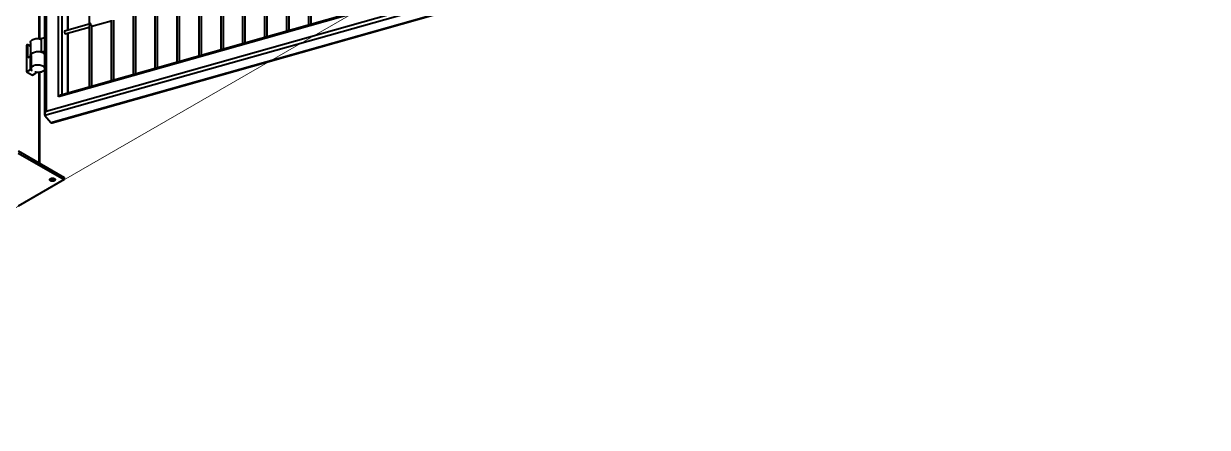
# Model space of a CAD drawing. Header units: millimetres. Extents: x 0 to 420, y 0 to 297.
# Drawn here: x 280.14 to 323.77, y 89.06 to 103.96 of the extents above; entities that cross this region are included whole.
import ezdxf

# ---------------------------------------------------------------- set-up
doc = ezdxf.new("R2010")
doc.units = ezdxf.units.MM

msp = doc.modelspace()

# ---------------------------------------------------------------- linework, layer by layer
at = {"color": 7, "linetype": 'Continuous', "lineweight": 40}
for p, q in [((280.9127, 129.9828), (280.9127, 100.604)), ((280.9686, 129.9613), (280.9686, 100.7291)), ((281.4175, 101.2645), (281.4175, 129.6801)), ((280.738, 103.4006), (280.738, 126.6628)), ((282.5541, 106.2218), (282.5541, 103.9446)), ((290.6342, 106.1584), (290.6342, 103.9143)), ((290.7342, 103.9426), (290.7342, 106.1584)), ((281.7818, 103.7259), (281.7818, 105.9736)), ((289.0182, 105.7007), (289.0182, 103.4566)), ((289.1182, 103.485), (289.1182, 105.7007)), ((289.8262, 105.9296), (289.8262, 103.6855)), ((289.9262, 103.7138), (289.9262, 105.9296)), ((295.7103, 105.3122), (281.4175, 101.2645)), ((295.6566, 105.3366), (281.5048, 101.3289)), ((287.4022, 105.2431), (287.4022, 102.999)), ((287.5022, 103.0273), (287.5022, 105.2431)), ((288.2102, 105.4719), (288.2102, 103.2278)), ((288.3102, 103.2561), (288.3102, 105.4719)), ((296.2931, 104.923), (280.9229, 100.5702)), ((280.9686, 100.7291), (296.1592, 105.031)), ((285.7862, 104.7854), (285.7862, 102.5413)), ((285.8862, 102.5697), (285.8862, 104.7854)), ((286.5942, 105.0143), (286.5942, 102.7702)), ((286.6942, 102.7985), (286.6942, 105.0143)), ((281.1431, 100.3111), (296.5133, 104.6638)), ((281.1896, 100.302), (296.5213, 104.6438)), ((284.1701, 104.3278), (284.1701, 102.0837)), ((284.2701, 102.112), (284.2701, 104.3278)), ((284.9781, 104.5566), (284.9781, 102.3125)), ((285.0781, 102.3408), (285.0781, 104.5566)), ((282.5552, 103.9449), (281.6478, 103.6879)), ((282.5541, 103.8701), (282.5541, 101.626)), ((282.6541, 103.869), (283.3621, 104.0695)), ((282.6541, 101.6544), (282.6541, 103.8701)), ((283.3621, 104.099), (283.3621, 101.8549)), ((283.4621, 101.8832), (283.4621, 104.099)), ((280.9127, 103.4426), (280.7874, 103.4071)), ((281.6751, 103.5917), (282.5541, 103.8407)), ((281.7818, 101.4073), (281.7818, 103.6219)), ((280.2915, 103.1908), (280.249, 103.1663)), ((280.249, 103.1663), (280.249, 102.1864)), ((280.2915, 102.7008), (280.2915, 103.1908)), ((280.2915, 103.1908), (280.388, 103.1351)), ((280.388, 103.2683), (280.388, 102.7784)), ((280.7874, 103.4071), (280.7874, 102.921)), ((280.3905, 102.758), (280.2915, 102.7008)), ((280.3905, 102.2681), (280.3905, 102.758)), ((280.3905, 102.758), (280.4162, 102.7431)), ((280.4162, 102.7947), (280.4162, 102.3048)), ((280.7936, 102.9189), (280.9127, 102.9527)), ((280.249, 102.1864), (280.3905, 102.2681)), ((280.249, 102.1864), (280.4612, 102.064)), ((280.3905, 102.2681), (280.447, 102.2354)), ((280.4612, 102.064), (280.6026, 102.1456)), ((280.546, 102.1783), (280.6026, 102.1456)), ((280.6026, 102.1456), (280.6026, 102.1652)), ((280.738, 98.8013), (280.738, 102.1666)), ((280.9229, 100.5702), (281.1431, 100.3111)), ((279.9308, 99.2672), (281.6279, 98.2875)), ((279.9308, 99.1855), (281.6279, 98.2058)), ((281.6279, 98.2058), (279.9308, 97.2262)), ((281.6279, 98.2875), (281.6279, 98.2058))]:
    msp.add_line(p, q, dxfattribs=at)
at = {"color": 8, "linetype": 'Continuous', "lineweight": 40}
for p, q in [((281.5513, 129.5721), (281.5513, 101.3421)), ((280.7087, 103.4068), (280.7087, 126.6588)), ((281.7715, 103.723), (281.7715, 105.9707)), ((281.7715, 101.4044), (281.7715, 103.619)), ((280.7087, 98.8182), (280.7087, 102.1626))]:
    msp.add_line(p, q, dxfattribs=at)
at = {"color": 7, "linetype": 'Continuous', "lineweight": 20}
msp.add_line((265.7887, 89.0621), (323.7715, 122.5348), dxfattribs=at)
at = {"color": 7, "linetype": 'Continuous', "lineweight": 40, "flags": 128}
for points in [[(280.388, 103.2683), (280.3882, 103.2753), (280.3938, 103.2993), (280.4062, 103.3225), (280.4252, 103.3441), (280.4501, 103.3636), (280.4804, 103.3804), (280.5151, 103.394), (280.5532, 103.4041), (280.5938, 103.4104), (280.6356, 103.4126), (280.6774, 103.4108), (280.7182, 103.405), (280.7566, 103.3953), (280.7874, 103.384)], [(281.6478, 103.6879), (281.6459, 103.687), (281.6411, 103.6794), (281.6394, 103.6657), (281.6411, 103.6481), (281.6459, 103.6293), (281.653, 103.612), (281.6614, 103.599), (281.6699, 103.5922), (281.6751, 103.5917)], [(280.3905, 102.758), (280.3897, 102.7612), (280.3882, 102.7854), (280.3938, 102.8094), (280.4062, 102.8325), (280.4252, 102.8542), (280.4501, 102.8736), (280.4759, 102.8883)], [(280.4162, 102.7947), (280.4162, 102.7951), (280.4199, 102.8193), (280.4305, 102.8427), (280.4477, 102.8648), (280.4711, 102.8849), (280.5, 102.9025), (280.5336, 102.9171), (280.5709, 102.9281), (280.6109, 102.9355), (280.6525, 102.9388), (280.6944, 102.9381), (280.7356, 102.9334), (280.7748, 102.9247), (280.8109, 102.9124), (280.843, 102.8968), (280.8701, 102.8783), (280.8914, 102.8574), (280.9064, 102.8348), (280.913, 102.8177)], [(280.447, 102.2354), (280.43, 102.2576), (280.4196, 102.281), (280.4162, 102.3052), (280.4199, 102.3293), (280.4305, 102.3528), (280.4477, 102.3749), (280.4711, 102.395), (280.5, 102.4126), (280.5336, 102.4271), (280.5709, 102.4382), (280.6109, 102.4456), (280.6525, 102.4489), (280.6944, 102.4482), (280.7356, 102.4435), (280.7748, 102.4348), (280.8109, 102.4225), (280.843, 102.4069), (280.8701, 102.3883), (280.8914, 102.3675), (280.9064, 102.3448), (280.9127, 102.3292)], [(280.9127, 102.2805), (280.91, 102.2729), (280.8973, 102.2498), (280.8781, 102.2282), (280.8529, 102.2088), (280.8225, 102.1921), (280.7876, 102.1786), (280.7494, 102.1687), (280.7087, 102.1626), (280.6669, 102.1605), (280.6251, 102.1625), (280.5844, 102.1684), (280.546, 102.1783)], [(281.1329, 98.165), (281.1165, 98.1776), (281.1065, 98.1922), (281.1037, 98.2078), (281.1083, 98.2233), (281.12, 98.2375), (281.1379, 98.2494), (281.1607, 98.258), (281.1866, 98.2627), (281.2139, 98.2633), (281.2403, 98.2595), (281.2641, 98.2518), (281.2833, 98.2407), (281.2967, 98.227), (281.3031, 98.2117), (281.3022, 98.196), (281.2939, 98.1811), (281.279, 98.1679), (281.2585, 98.1576), (281.2339, 98.1508), (281.2071, 98.1481), (281.18, 98.1498), (281.1546, 98.1555), (281.1329, 98.165)]]:
    msp.add_lwpolyline(points, dxfattribs=at)
at = {"color": 7, "linetype": 'Continuous', "lineweight": 40}
msp.add_arc((281.2036, 98.3804), 0.1513, 242.13798, 297.85647, dxfattribs=at)
for centre, major_axis, ratio, start_param, end_param in [((282.6041, 103.9068), (0.0423, 0.056), 0.4757054, 1.4653009, 2.5800283), ((282.6041, 103.9068), (0.0497, -0.0376), 0.1400399, 2.1323607, 3.0360972), ((282.6041, 103.9068), (0.0423, 0.056), 0.4757054, 0.5615643, 1.4653009), ((282.6041, 103.9068), (0.0497, -0.0376), 0.1400399, 0.1054954, 2.1323607), ((281.4615, 101.2127), (0.0846, 0.1119), 0.4757054, 0.5615643, 1.4653009), ((281.0127, 100.6773), (0.0846, 0.1119), 0.4757054, 1.4653009, 3.0360972), ((281.2329, 100.4182), (0.0846, 0.1119), 0.4757054, 3.0360972, 3.703157)]:
    msp.add_ellipse(centre, major_axis=major_axis, ratio=ratio, start_param=start_param, end_param=end_param, dxfattribs=at)

doc.saveas('drawing.dxf')
